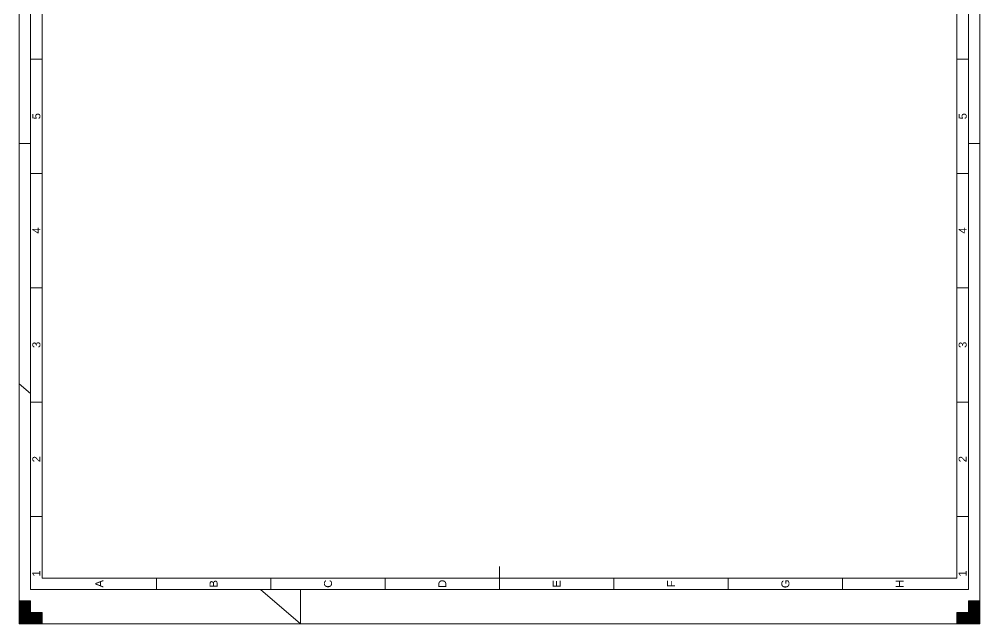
# Paper-space layout 'A2 - Portrait' of a CAD drawing. Header units: millimetres. Extents: x 0 to 420, y 0 to 594.
# Drawn here: x 0 to 420, y 0 to 264.4 of the extents above; entities that cross this region are included whole.
import ezdxf
from ezdxf.enums import TextEntityAlignment as Align

# ---------------------------------------------------------------- set-up
doc = ezdxf.new("R2010")
doc.units = ezdxf.units.MM
for name, color, linetype, lineweight in [('CDL_FRAME', 7, 'Continuous', 18), ('CDL_FRAME_GREEN', 3, 'Continuous', 18), ('CDL_FRAME_RED', 1, 'Continuous', 18), ('CDL_FRAME_YELLOW', 2, 'Continuous', 18)]:
    doc.layers.add(name, color=color, linetype=linetype, lineweight=lineweight)
doc.layers.add('CDL_TITLE_BLOCK', color=7, linetype='Continuous')
doc.styles.add('RHI_BORDER', font='arial.ttf')

# ---------------------------------------------------------------- blocks, each defined once
blk = doc.blocks.new('PORTRAIT_DINA2_FRAME_REV03_ISO5457')
at = {"layer": 'CDL_FRAME_GREEN'}
h = blk.add_hatch(color=256, dxfattribs=at)
h.dxf.hatch_style = 1
h.paths.add_polyline_path([(5, 5), (5, 10), (0, 10), (0, 5)])
h = blk.add_hatch(color=256, dxfattribs=at)
h.dxf.hatch_style = 1
h.paths.add_polyline_path([(420, 5), (420, 10), (415, 10), (415, 5)])
h = blk.add_hatch(color=256, dxfattribs=at)
h.dxf.hatch_style = 1
h.paths.add_polyline_path([(0, 5), (0, 0), (5, 0), (5, 5)])
h = blk.add_hatch(color=256, dxfattribs=at)
h.dxf.hatch_style = 1
h.paths.add_polyline_path([(5, 5), (5, 0), (10, 0), (10, 5)])
h = blk.add_hatch(color=256, dxfattribs=at)
h.dxf.hatch_style = 1
h.paths.add_polyline_path([(410, 5), (410, 0), (415, 0), (415, 5)])
h = blk.add_hatch(color=256, dxfattribs=at)
h.dxf.hatch_style = 1
h.paths.add_polyline_path([(415, 5), (415, 0), (420, 0), (420, 5)])
at = {"layer": 'CDL_FRAME', "linetype": 'Continuous'}
for p, q in [((10, 20), (10, 584)), ((410, 20), (410, 584)), ((210, 15), (210, 25)), ((410, 20), (10, 20))]:
    blk.add_line(p, q, dxfattribs=at)
at = {"layer": 'CDL_FRAME_GREEN', "linetype": 'Continuous'}
for p, q in [((0, 0), (0, 594)), ((420, 0), (420, 594)), ((5, 210), (0, 210)), ((420, 210), (415, 210)), ((5, 100.73), (0, 105)), ((123, 0), (105.43, 15)), ((123, 0), (123, 15)), ((420, 0), (0, 0))]:
    blk.add_line(p, q, dxfattribs=at)
at = {"layer": 'CDL_FRAME_GREEN'}
for points in [[(5, 0), (5, 10), (0, 10), (0, 0)], [(415, 0), (415, 10), (420, 10), (420, 0)], [(10, 5), (10, 0), (0, 0), (0, 5)], [(410, 5), (410, 0), (420, 0), (420, 5)]]:
    blk.add_lwpolyline(points, close=True, dxfattribs=at)
at = {"layer": 'CDL_FRAME_RED', "linetype": 'Continuous'}
for p, q in [((5, 15), (5, 589)), ((415, 15), (415, 589)), ((415, 15), (5, 15))]:
    blk.add_line(p, q, dxfattribs=at)
at = {"layer": 'CDL_FRAME_YELLOW', "linetype": 'Continuous'}
for p, q in [((10, 247), (5, 247)), ((415, 247), (410, 247)), ((10, 197), (5, 197)), ((415, 197), (410, 197)), ((10, 147), (5, 147)), ((415, 147), (410, 147)), ((10, 97), (5, 97)), ((415, 97), (410, 97)), ((10, 47), (5, 47)), ((415, 47), (410, 47)), ((60, 15), (60, 20)), ((110, 15), (110, 20)), ((160, 15), (160, 20)), ((260, 15), (260, 20)), ((310, 15), (310, 20)), ((360, 15), (360, 20))]:
    blk.add_line(p, q, dxfattribs=at)
at = {"layer": 'CDL_FRAME_GREEN', "linetype": 'Continuous', "style": 'RHI_BORDER'}
for s, p in [('5', (7.5, 222)), ('5', (412.5, 222)), ('4', (7.5, 172)), ('4', (412.5, 172)), ('3', (7.5, 122)), ('3', (412.5, 122)), ('2', (7.5, 72)), ('2', (412.5, 72)), ('1', (7.5, 22)), ('1', (412.5, 22)), ('A', (35, 17.5)), ('B', (85, 17.5)), ('C', (135, 17.5)), ('D', (185, 17.5)), ('E', (235, 17.5)), ('F', (285, 17.5)), ('G', (335, 17.5)), ('H', (385, 17.5))]:
    blk.add_text(s, height=3.5, rotation=90, dxfattribs=at).set_placement(p, align=Align.MIDDLE_CENTER)

psp = doc.layouts.new('A2 - Portrait')

# ---------------------------------------------------------------- block references
at = {"layer": 'CDL_TITLE_BLOCK', "lineweight": 0}
psp.add_blockref('PORTRAIT_DINA2_FRAME_REV03_ISO5457', (0, 0), dxfattribs=at)

doc.saveas('drawing.dxf')
